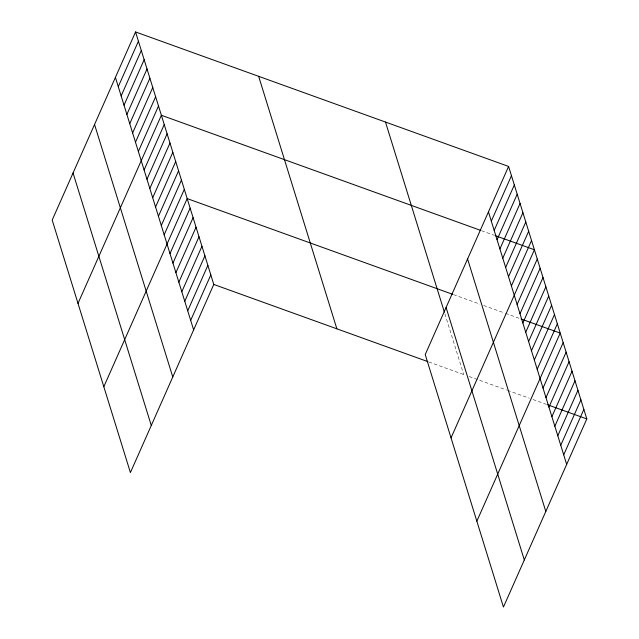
<?xml version="1.0" encoding="UTF-8"?>
<svg xmlns="http://www.w3.org/2000/svg" width="639" height="639" viewBox="0 0 639 639"><rect width="100%" height="100%" fill="white"/><g stroke="black" fill="none" stroke-linecap="round" stroke-linejoin="round"><path stroke-width="0.48" stroke-dasharray="3.19 2.4" d="M481.51 230.695L494.282 235.296M453.522 294.619L479.969 304.148M483.619 305.466L504.586 313.03M505.505 313.358L520.09 318.613M428.785 361.954L465.527 375.205M469.178 376.523L506.559 389.998M507.478 390.325L529.364 398.217M533.006 399.535L547.599 404.791M444.904 313.845L463.706 374.55"/><path stroke-width="0.96" d="M135.556 31.95L52.19 220.072L130.412 472.564L213.777 284.443L135.556 31.95L508.588 166.436L586.81 418.928L503.444 607.05L425.223 354.557L508.588 166.436M118.279 86.664L138.423 41.208M121.146 95.922L141.291 50.465M124.022 105.179L144.158 59.723M126.889 114.437L147.026 68.98M129.757 123.694L149.893 78.238M132.624 132.952L152.769 87.495M135.492 142.209L155.636 96.753M138.359 151.467L158.504 106.01M78.006 303.389L161.371 115.268L480.6 230.367M144.095 169.982L164.239 124.533M146.962 179.239L167.106 133.791M149.83 188.497L169.974 143.048M152.697 197.763L172.842 152.306M155.565 207.02L175.709 161.563M158.432 216.278L178.577 170.821M161.3 225.535L181.444 180.078M164.167 234.793L184.312 189.336M103.814 386.715L187.179 198.593L452.612 294.291M169.99 253.587L190.134 208.13M172.945 263.124L193.09 217.667M175.901 272.661L196.045 227.212M178.856 282.206L199.001 236.749M181.811 291.743L201.956 246.287M184.767 301.281L204.911 255.824M187.722 310.818L207.867 265.361M190.678 320.355L210.822 274.898M491.311 221.15L511.456 175.693M494.179 230.407L514.323 184.959M497.054 239.665L517.191 194.216M499.922 248.922L520.058 203.474M502.789 258.188L522.926 212.731M505.657 267.445L525.801 221.989M508.524 276.703L528.669 231.246M511.392 285.96L531.536 240.504M451.038 437.883L534.404 249.761L495.193 235.623M517.127 304.476L537.271 259.019M519.994 313.733L540.139 268.276M522.862 322.991L543.006 277.534M525.729 332.248L545.874 286.791M528.597 341.506L548.741 296.049M531.464 350.763L551.609 305.306M534.332 360.021L554.476 314.564M537.199 369.278L557.344 323.821M476.846 521.2L560.211 333.079L521.001 318.949M543.022 388.073L563.167 342.624M545.978 397.618L566.122 352.161M548.933 407.155L569.077 361.698M551.888 416.692L572.033 371.235M554.844 426.229L574.988 380.772M557.799 435.766L577.944 390.309M560.754 445.303L580.899 399.854M563.71 454.848L583.854 409.391M213.777 284.443L427.866 361.626M547.599 404.791L586.81 418.928M488.444 211.892L566.665 464.385M467.58 258.971L545.802 511.464M446.086 307.479L524.307 559.972M385.493 122.057L444.369 312.112M258.659 76.329L336.873 328.821M115.411 77.407L193.633 329.892M94.548 124.485L172.77 376.978M73.054 172.993L151.275 425.478"/></g></svg>
